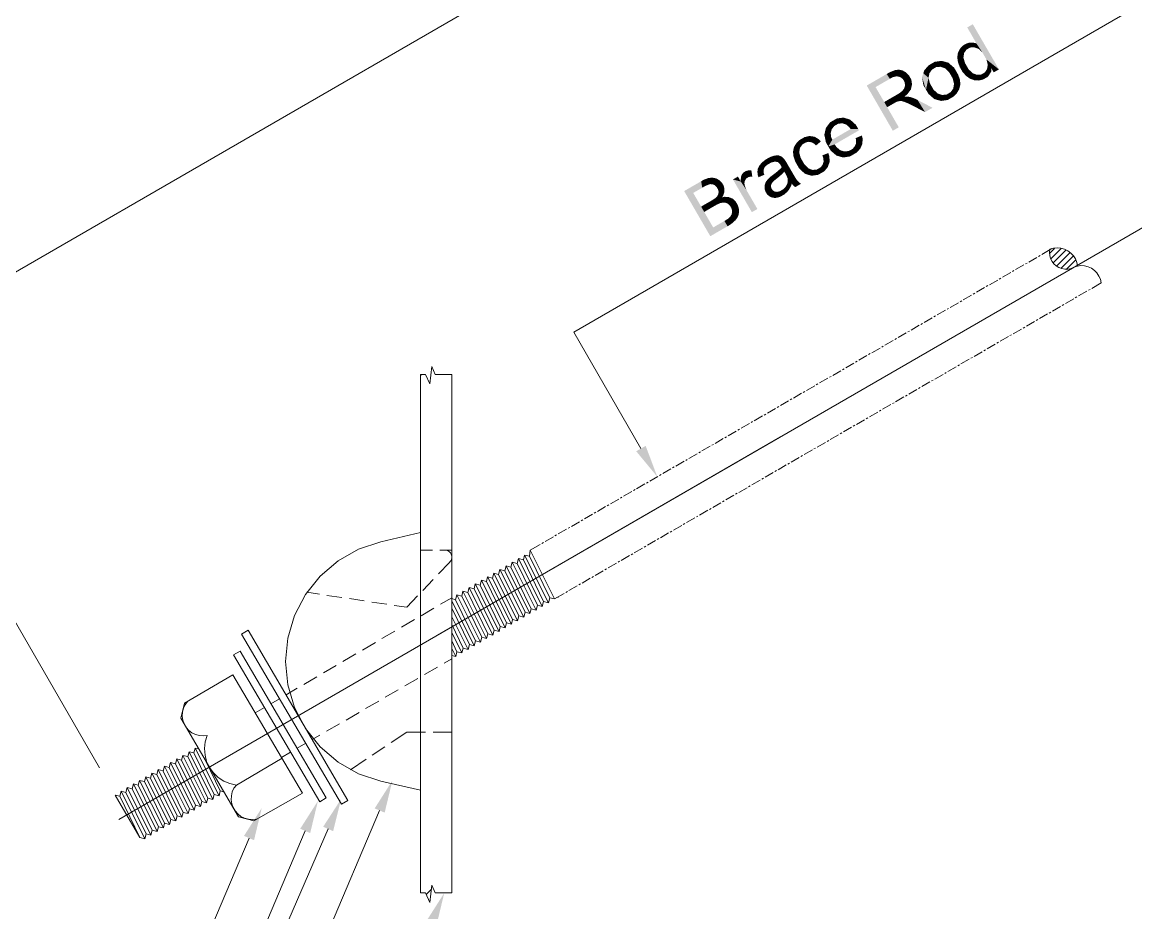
# Model space of a CAD drawing. Header units: millimetres. Extents: x 2 to 579, y 1 to 405.
# Drawn here: x 178.74 to 197.18, y 110.29 to 125.04 of the extents above; entities that cross this region are included whole.
import ezdxf

# ---------------------------------------------------------------- set-up
doc = ezdxf.new("R2010")
doc.units = ezdxf.units.MM
doc.linetypes.add('XKITLINE00', pattern=[0])
doc.layers.add('LinkedObject', color=7, linetype='Continuous', lineweight=0)

# ---------------------------------------------------------------- blocks, each defined once
blk = doc.blocks.new('*A4')
at = {"layer": 'LinkedObject'}
for color, points in [(7, [(194.484, 125.005), (194.547, 124.683), (194.392, 124.952)]), (7, [(194.484, 125.005), (194.649, 124.527), (194.547, 124.683)]), (7, [(194.649, 124.527), (194.484, 125.005), (194.917, 124.257)]), (7, [(194.38, 124.686), (194.44, 124.619), (194.355, 124.672)]), (7, [(194.429, 124.701), (194.44, 124.619), (194.38, 124.686)]), (7, [(194.454, 124.701), (194.44, 124.619), (194.429, 124.701)]), (7, [(194.454, 124.701), (194.507, 124.623), (194.44, 124.619)]), (7, [(194.479, 124.702), (194.507, 124.623), (194.454, 124.701)]), (7, [(194.526, 124.693), (194.507, 124.623), (194.479, 124.702)]), (7, [(194.547, 124.683), (194.507, 124.623), (194.526, 124.693)]), (7, [(194.507, 124.623), (194.547, 124.683), (194.544, 124.61)]), (7, [(194.544, 124.61), (194.547, 124.683), (194.58, 124.596)]), (7, [(194.547, 124.683), (194.649, 124.527), (194.58, 124.596)]), (7, [(194.238, 124.534), (194.335, 124.492), (194.227, 124.46)]), (7, [(194.341, 124.529), (194.238, 124.534), (194.255, 124.567)]), (7, [(194.335, 124.492), (194.238, 124.534), (194.341, 124.529)]), (7, [(194.272, 124.6), (194.378, 124.583), (194.255, 124.567)]), (7, [(194.255, 124.567), (194.378, 124.583), (194.341, 124.529)]), (7, [(194.322, 124.653), (194.378, 124.583), (194.272, 124.6)]), (7, [(194.355, 124.672), (194.378, 124.583), (194.322, 124.653)]), (7, [(194.355, 124.672), (194.44, 124.619), (194.408, 124.601)]), (7, [(194.378, 124.583), (194.355, 124.672), (194.408, 124.601)]), (7, [(194.649, 124.527), (194.917, 124.257), (194.681, 124.471)]), (7, [(193.799, 124.351), (193.664, 124.192), (193.749, 124.321)]), (7, [(193.809, 124.254), (193.664, 124.192), (193.799, 124.351)]), (7, [(193.749, 124.321), (193.664, 124.192), (193.681, 124.242)]), (7, [(193.967, 124.399), (193.799, 124.351), (193.855, 124.383)]), (7, [(194.024, 124.383), (193.799, 124.351), (193.967, 124.399)]), (7, [(193.949, 124.301), (193.799, 124.351), (194.024, 124.383)]), (7, [(193.799, 124.351), (193.877, 124.294), (193.843, 124.274)]), (7, [(193.877, 124.294), (193.799, 124.351), (193.949, 124.301)]), (7, [(193.809, 124.254), (193.799, 124.351), (193.843, 124.274)]), (7, [(193.949, 124.301), (194.024, 124.383), (193.987, 124.288)]), (7, [(194.024, 124.383), (194.024, 124.275), (193.987, 124.288)]), (7, [(194.174, 124.286), (194.024, 124.383), (194.08, 124.367)]), (7, [(194.212, 124.221), (194.024, 124.383), (194.174, 124.286)]), (7, [(194.091, 124.212), (194.024, 124.383), (194.212, 124.221)]), (7, [(194.024, 124.275), (194.024, 124.383), (194.091, 124.212)]), (7, [(194.227, 124.46), (194.335, 124.492), (194.232, 124.419)]), (7, [(194.232, 124.419), (194.335, 124.492), (194.329, 124.455)]), (7, [(194.329, 124.455), (194.29, 124.256), (194.232, 124.419)]), (7, [(194.232, 124.419), (194.29, 124.256), (194.238, 124.378)]), (7, [(194.238, 124.378), (194.29, 124.256), (194.267, 124.297)]), (7, [(194.354, 124.364), (194.29, 124.256), (194.329, 124.455)]), (7, [(194.29, 124.256), (194.354, 124.364), (194.385, 124.31)]), (7, [(194.681, 124.471), (194.917, 124.257), (194.71, 124.421)]), (7, [(194.71, 124.421), (194.917, 124.257), (194.732, 124.334)]), (7, [(194.732, 124.334), (194.792, 124.276), (194.726, 124.297)]), (7, [(194.732, 124.334), (194.917, 124.257), (194.792, 124.276)]), (7, [(193.11, 124.101), (192.727, 123.989), (193.058, 124.181)]), (7, [(193.222, 124.248), (193.058, 124.181), (193.19, 124.243)]), (7, [(193.222, 124.143), (193.058, 124.181), (193.222, 124.248)]), (7, [(193.19, 124.243), (193.058, 124.181), (193.108, 124.21)]), (7, [(193.058, 124.181), (193.151, 124.125), (193.11, 124.101)]), (7, [(193.151, 124.125), (193.058, 124.181), (193.222, 124.143)]), (7, [(193.253, 124.253), (193.251, 124.137), (193.222, 124.248)]), (7, [(193.222, 124.248), (193.251, 124.137), (193.222, 124.143)]), (7, [(193.251, 124.137), (193.253, 124.253), (193.28, 124.131)]), (7, [(193.346, 124.225), (193.253, 124.253), (193.315, 124.242)]), (7, [(193.28, 124.131), (193.253, 124.253), (193.346, 124.225)]), (7, [(193.346, 124.225), (193.325, 124.098), (193.28, 124.131)]), (7, [(193.376, 124.209), (193.325, 124.098), (193.346, 124.225)]), (7, [(193.424, 124.161), (193.325, 124.098), (193.376, 124.209)]), (7, [(193.442, 124.13), (193.325, 124.098), (193.424, 124.161)]), (7, [(193.325, 124.098), (193.442, 124.13), (193.34, 124.072)]), (7, [(193.442, 124.13), (193.351, 124.054), (193.34, 124.072)]), (7, [(193.351, 124.054), (193.442, 124.13), (193.36, 124.014)]), (7, [(193.36, 124.014), (193.442, 124.13), (193.468, 123.966)]), (7, [(193.478, 124.009), (193.442, 124.13), (193.465, 124.091)]), (7, [(193.468, 123.966), (193.442, 124.13), (193.478, 124.009)]), (7, [(193.664, 124.192), (193.709, 123.921), (193.643, 124.132)]), (7, [(193.643, 124.132), (193.709, 123.921), (193.665, 123.996)]), (7, [(193.767, 124.196), (193.664, 124.192), (193.809, 124.254)]), (7, [(193.664, 124.192), (193.767, 124.196), (193.759, 124.157)]), (7, [(193.751, 124.118), (193.709, 123.921), (193.664, 124.192)]), (7, [(193.751, 124.118), (193.664, 124.192), (193.759, 124.157)]), (7, [(194.091, 124.212), (194.212, 124.221), (194.12, 124.162)]), (7, [(194.212, 124.221), (194.151, 124.109), (194.12, 124.162)]), (7, [(194.151, 124.109), (194.212, 124.221), (194.174, 124.017)]), (7, [(194.174, 124.017), (194.212, 124.221), (194.275, 124.039)]), (7, [(194.274, 124.078), (194.212, 124.221), (194.242, 124.169)]), (7, [(194.275, 124.039), (194.212, 124.221), (194.274, 124.078)]), (7, [(194.415, 124.258), (194.29, 124.256), (194.385, 124.31)]), (7, [(194.29, 124.256), (194.415, 124.258), (194.314, 124.215)]), (7, [(194.314, 124.215), (194.415, 124.258), (194.372, 124.15)]), (7, [(194.372, 124.15), (194.415, 124.258), (194.405, 124.126)]), (7, [(194.405, 124.126), (194.415, 124.258), (194.482, 124.193)]), (7, [(194.482, 124.193), (194.51, 124.077), (194.405, 124.126)]), (7, [(194.518, 124.18), (194.51, 124.077), (194.482, 124.193)]), (7, [(194.51, 124.077), (194.518, 124.18), (194.547, 124.075)]), (7, [(194.547, 124.075), (194.518, 124.18), (194.555, 124.167)]), (7, [(194.555, 124.167), (194.687, 124.108), (194.547, 124.075)]), (7, [(194.622, 124.171), (194.687, 124.108), (194.555, 124.167)]), (7, [(194.687, 124.108), (194.622, 124.171), (194.652, 124.189)]), (7, [(194.682, 124.206), (194.687, 124.108), (194.652, 124.189)]), (7, [(194.682, 124.206), (194.792, 124.276), (194.687, 124.108)]), (7, [(194.719, 124.26), (194.792, 124.276), (194.682, 124.206)]), (7, [(194.687, 124.108), (194.792, 124.276), (194.737, 124.137)]), (7, [(194.792, 124.276), (194.719, 124.26), (194.726, 124.297)]), (7, [(194.737, 124.137), (194.792, 124.276), (194.789, 124.221)]), (7, [(194.792, 124.276), (194.917, 124.257), (194.831, 124.208)]), (7, [(192.873, 123.964), (192.727, 123.989), (193.11, 124.101)]), (7, [(193.017, 123.717), (193.159, 123.241), (192.727, 123.989)]), (7, [(192.727, 123.989), (192.873, 123.964), (193.017, 123.717)]), (7, [(193.327, 123.915), (193.468, 123.966), (193.312, 123.897)]), (7, [(193.458, 123.924), (193.312, 123.897), (193.468, 123.966)]), (7, [(193.342, 123.933), (193.468, 123.966), (193.327, 123.915)]), (7, [(193.468, 123.966), (193.342, 123.933), (193.358, 123.972)]), (7, [(193.359, 123.993), (193.468, 123.966), (193.358, 123.972)]), (7, [(193.36, 124.014), (193.468, 123.966), (193.359, 123.993)]), (7, [(193.773, 124.027), (193.709, 123.921), (193.751, 124.118)]), (7, [(193.709, 123.921), (193.773, 124.027), (193.803, 123.975)]), (7, [(193.833, 123.923), (193.709, 123.921), (193.803, 123.975)]), (7, [(194.166, 123.978), (194.258, 123.927), (194.159, 123.938)]), (7, [(194.275, 124.039), (194.166, 123.978), (194.174, 124.017)]), (7, [(194.277, 124), (194.166, 123.978), (194.275, 124.039)]), (7, [(194.258, 123.927), (194.166, 123.978), (194.277, 124)]), (7, [(194.405, 124.126), (194.51, 124.077), (194.439, 124.103)]), (7, [(194.547, 124.075), (194.687, 124.108), (194.585, 124.073)]), (7, [(194.585, 124.073), (194.687, 124.108), (194.654, 124.089)]), (7, [(193.181, 123.697), (193.017, 123.717), (193.229, 123.839)]), (7, [(193.181, 123.697), (193.229, 123.839), (193.2, 123.708)]), (7, [(193.2, 123.708), (193.229, 123.839), (193.228, 123.722)]), (7, [(193.228, 123.722), (193.229, 123.839), (193.238, 123.725)]), (7, [(193.279, 123.732), (193.229, 123.839), (193.263, 123.859)]), (7, [(193.238, 123.725), (193.229, 123.839), (193.251, 123.729)]), (7, [(193.251, 123.729), (193.229, 123.839), (193.279, 123.732)]), (7, [(193.312, 123.897), (193.349, 123.805), (193.263, 123.859)]), (7, [(193.279, 123.732), (193.263, 123.859), (193.294, 123.731)]), (7, [(193.263, 123.859), (193.349, 123.805), (193.294, 123.731)]), (7, [(193.294, 123.731), (193.349, 123.805), (193.31, 123.731)]), (7, [(193.349, 123.805), (193.349, 123.72), (193.31, 123.731)]), (7, [(193.399, 123.844), (193.312, 123.897), (193.458, 123.924)]), (7, [(193.349, 123.805), (193.312, 123.897), (193.399, 123.844)]), (7, [(193.374, 123.807), (193.349, 123.72), (193.349, 123.805)]), (7, [(193.349, 123.72), (193.374, 123.807), (193.374, 123.71)]), (7, [(193.43, 123.802), (193.374, 123.807), (193.415, 123.806)]), (7, [(193.398, 123.7), (193.374, 123.807), (193.43, 123.802)]), (7, [(193.374, 123.71), (193.374, 123.807), (193.398, 123.7)]), (7, [(193.43, 123.802), (193.463, 123.67), (193.398, 123.7)]), (7, [(193.464, 123.795), (193.463, 123.67), (193.43, 123.802)]), (7, [(193.533, 123.769), (193.463, 123.67), (193.464, 123.795)]), (7, [(193.463, 123.67), (193.533, 123.769), (193.504, 123.648)]), (7, [(193.504, 123.648), (193.533, 123.769), (193.57, 123.75)]), (7, [(193.833, 123.923), (193.9, 123.751), (193.709, 123.921)]), (7, [(193.709, 123.921), (193.9, 123.751), (193.749, 123.852)]), (7, [(193.749, 123.852), (193.9, 123.751), (193.844, 123.767)]), (7, [(193.901, 123.858), (193.9, 123.751), (193.833, 123.923)]), (7, [(193.9, 123.751), (193.901, 123.858), (193.939, 123.846)]), (7, [(193.976, 123.833), (193.9, 123.751), (193.939, 123.846)]), (7, [(193.976, 123.833), (194.126, 123.784), (193.9, 123.751)]), (7, [(193.9, 123.751), (194.126, 123.784), (193.957, 123.735)]), (7, [(193.957, 123.735), (194.126, 123.784), (194.07, 123.751)]), (7, [(194.048, 123.84), (194.126, 123.784), (193.976, 123.833)]), (7, [(194.126, 123.784), (194.048, 123.84), (194.083, 123.86)]), (7, [(194.117, 123.88), (194.126, 123.784), (194.083, 123.86)]), (7, [(194.238, 123.893), (194.117, 123.88), (194.159, 123.938)]), (7, [(194.218, 123.859), (194.117, 123.88), (194.238, 123.893)]), (7, [(194.162, 123.805), (194.117, 123.88), (194.218, 123.859)]), (7, [(194.126, 123.784), (194.117, 123.88), (194.162, 123.805)]), (7, [(194.159, 123.938), (194.258, 123.927), (194.238, 123.893)]), (7, [(193.017, 123.717), (193.066, 123.631), (193.159, 123.241)]), (7, [(193.066, 123.631), (193.017, 123.717), (193.181, 123.697)]), (7, [(193.159, 123.241), (193.066, 123.631), (193.258, 123.298)]), (7, [(193.504, 123.648), (193.57, 123.75), (193.693, 123.55)]), (7, [(193.693, 123.55), (193.57, 123.75), (193.817, 123.621)]), (7, [(192.177, 123.413), (192.038, 123.232), (192.121, 123.381)]), (7, [(192.19, 123.32), (192.038, 123.232), (192.177, 123.413)]), (7, [(192.341, 123.459), (192.177, 123.413), (192.231, 123.444)]), (7, [(192.397, 123.442), (192.177, 123.413), (192.341, 123.459)]), (7, [(192.328, 123.364), (192.177, 123.413), (192.397, 123.442)]), (7, [(192.177, 123.413), (192.256, 123.358), (192.221, 123.338)]), (7, [(192.256, 123.358), (192.177, 123.413), (192.328, 123.364)]), (7, [(192.19, 123.32), (192.177, 123.413), (192.221, 123.338)]), (7, [(192.328, 123.364), (192.397, 123.442), (192.366, 123.35)]), (7, [(192.397, 123.442), (192.39, 123.342), (192.366, 123.35)]), (7, [(192.39, 123.342), (192.397, 123.442), (192.437, 123.3)]), (7, [(192.547, 123.34), (192.397, 123.442), (192.453, 123.424)]), (7, [(192.437, 123.3), (192.397, 123.442), (192.547, 123.34)]), (7, [(192.038, 123.232), (192.051, 123.048), (192.025, 123.174)]), (7, [(192.121, 123.381), (192.038, 123.232), (192.052, 123.29)]), (7, [(192.149, 123.268), (192.038, 123.232), (192.19, 123.32)]), (7, [(192.139, 123.234), (192.038, 123.232), (192.149, 123.268)]), (7, [(192.038, 123.232), (192.139, 123.234), (192.13, 123.2)]), (7, [(192.13, 123.2), (192.051, 123.048), (192.038, 123.232)]), (7, [(192.589, 123.269), (192.091, 122.979), (192.586, 123.273)]), (7, [(192.157, 123.093), (192.586, 123.273), (192.091, 122.979)]), (7, [(192.595, 123.257), (192.091, 122.979), (192.589, 123.269)]), (7, [(192.6, 123.248), (192.091, 122.979), (192.595, 123.257)]), (7, [(192.196, 123.015), (192.091, 122.979), (192.6, 123.248)]), (7, [(192.46, 123.268), (192.586, 123.273), (192.157, 123.093)]), (7, [(192.437, 123.3), (192.547, 123.34), (192.46, 123.268)]), (7, [(192.586, 123.273), (192.46, 123.268), (192.547, 123.34)]), (7, [(191.562, 123.035), (191.664, 123.016), (191.541, 123.002)]), (7, [(191.617, 123.089), (191.664, 123.016), (191.562, 123.035)]), (7, [(191.652, 123.109), (191.664, 123.016), (191.617, 123.089)]), (7, [(191.781, 123.154), (191.652, 123.109), (191.696, 123.135)]), (7, [(191.821, 123.148), (191.652, 123.109), (191.781, 123.154)]), (7, [(191.769, 123.058), (191.652, 123.109), (191.821, 123.148)]), (7, [(191.652, 123.109), (191.722, 123.049), (191.699, 123.036)]), (7, [(191.722, 123.049), (191.652, 123.109), (191.769, 123.058)]), (7, [(191.664, 123.016), (191.652, 123.109), (191.699, 123.036)]), (7, [(191.769, 123.058), (191.821, 123.148), (191.793, 123.053)]), (7, [(191.821, 123.148), (191.817, 123.049), (191.793, 123.053)]), (7, [(191.817, 123.049), (191.821, 123.148), (191.863, 123.021)]), (7, [(191.935, 123.099), (191.821, 123.148), (191.862, 123.142)]), (7, [(191.967, 123.062), (191.821, 123.148), (191.935, 123.099)]), (7, [(191.863, 123.021), (191.821, 123.148), (191.967, 123.062)]), (7, [(191.863, 123.021), (191.967, 123.062), (191.886, 122.997)]), (7, [(192.139, 123.13), (192.051, 123.048), (192.13, 123.2)]), (7, [(192.051, 123.048), (192.139, 123.13), (192.157, 123.093)]), (7, [(192.157, 123.093), (192.091, 122.979), (192.051, 123.048)]), (7, [(192.537, 123.002), (192.655, 123.026), (192.526, 122.978)]), (7, [(192.638, 122.985), (192.526, 122.978), (192.655, 123.026)]), (7, [(192.547, 123.025), (192.655, 123.026), (192.537, 123.002)]), (7, [(192.646, 123.162), (192.55, 123.084), (192.544, 123.119)]), (7, [(192.547, 123.025), (192.646, 123.162), (192.655, 123.026)]), (7, [(192.55, 123.084), (192.646, 123.162), (192.547, 123.025)]), (7, [(192.655, 123.026), (192.646, 123.162), (192.659, 123.114)]), (7, [(191.521, 122.968), (191.615, 122.921), (191.506, 122.893)]), (7, [(191.506, 122.893), (191.615, 122.921), (191.51, 122.852)]), (7, [(191.51, 122.852), (191.615, 122.921), (191.608, 122.884)]), (7, [(191.608, 122.884), (191.57, 122.682), (191.51, 122.852)]), (7, [(191.51, 122.852), (191.57, 122.682), (191.515, 122.811)]), (7, [(191.622, 122.958), (191.521, 122.968), (191.541, 123.002)]), (7, [(191.615, 122.921), (191.521, 122.968), (191.622, 122.958)]), (7, [(191.541, 123.002), (191.664, 123.016), (191.622, 122.958)]), (7, [(191.632, 122.793), (191.57, 122.682), (191.608, 122.884)]), (7, [(192.089, 122.872), (192.006, 122.794), (191.991, 122.832)]), (7, [(192.006, 122.794), (192.089, 122.872), (192.013, 122.73)]), (7, [(192.013, 122.73), (192.089, 122.872), (192.097, 122.682)]), (7, [(192.113, 122.726), (192.089, 122.872), (192.108, 122.821)]), (7, [(192.097, 122.682), (192.089, 122.872), (192.113, 122.726)]), (7, [(192.224, 122.972), (192.091, 122.979), (192.196, 123.015)]), (7, [(192.091, 122.979), (192.279, 122.814), (192.129, 122.913)]), (7, [(192.224, 122.972), (192.279, 122.814), (192.091, 122.979)]), (7, [(192.129, 122.913), (192.279, 122.814), (192.223, 122.831)]), (7, [(192.289, 122.918), (192.279, 122.814), (192.224, 122.972)]), (7, [(192.279, 122.814), (192.289, 122.918), (192.335, 122.798)]), (7, [(192.325, 122.907), (192.335, 122.798), (192.289, 122.918)]), (7, [(192.362, 122.897), (192.335, 122.798), (192.325, 122.907)]), (7, [(192.362, 122.897), (192.509, 122.85), (192.335, 122.798)]), (7, [(192.335, 122.798), (192.509, 122.85), (192.45, 122.815)]), (7, [(192.432, 122.906), (192.509, 122.85), (192.362, 122.897)]), (7, [(192.466, 122.925), (192.509, 122.85), (192.432, 122.906)]), (7, [(192.491, 122.94), (192.509, 122.85), (192.466, 122.925)]), (7, [(192.491, 122.94), (192.638, 122.985), (192.509, 122.85)]), (7, [(192.526, 122.978), (192.638, 122.985), (192.491, 122.94)]), (7, [(192.509, 122.85), (192.638, 122.985), (192.557, 122.877)]), (7, [(192.557, 122.877), (192.638, 122.985), (192.621, 122.945)]), (7, [(190.948, 122.664), (191.038, 122.638), (190.923, 122.614)]), (7, [(190.969, 122.689), (191.038, 122.638), (190.948, 122.664)]), (7, [(191.046, 122.759), (190.969, 122.689), (190.99, 122.714)]), (7, [(191.079, 122.677), (190.969, 122.689), (191.046, 122.759)]), (7, [(191.038, 122.638), (190.969, 122.689), (191.079, 122.677)]), (7, [(191.081, 122.78), (191.146, 122.715), (191.046, 122.759)]), (7, [(191.079, 122.677), (191.046, 122.759), (191.112, 122.695)]), (7, [(191.112, 122.695), (191.046, 122.759), (191.146, 122.715)]), (7, [(191.203, 122.828), (191.081, 122.78), (191.177, 122.824)]), (7, [(191.207, 122.73), (191.081, 122.78), (191.203, 122.828)]), (7, [(191.177, 122.824), (191.081, 122.78), (191.116, 122.8)]), (7, [(191.146, 122.715), (191.081, 122.78), (191.207, 122.73)]), (7, [(191.273, 122.831), (191.203, 122.828), (191.23, 122.833)]), (7, [(191.291, 122.824), (191.203, 122.828), (191.273, 122.831)]), (7, [(191.207, 122.73), (191.203, 122.828), (191.234, 122.725)]), (7, [(191.234, 122.725), (191.203, 122.828), (191.254, 122.721)]), (7, [(191.203, 122.828), (191.289, 122.689), (191.254, 122.721)]), (7, [(191.291, 122.824), (191.289, 122.689), (191.203, 122.828)]), (7, [(191.308, 122.818), (191.289, 122.689), (191.291, 122.824)]), (7, [(191.34, 122.795), (191.289, 122.689), (191.308, 122.818)]), (7, [(191.355, 122.778), (191.289, 122.689), (191.34, 122.795)]), (7, [(191.289, 122.689), (191.355, 122.778), (191.364, 122.768)]), (7, [(191.289, 122.689), (191.364, 122.768), (191.306, 122.661)]), (7, [(191.306, 122.661), (191.364, 122.768), (191.307, 122.658)]), (7, [(191.307, 122.658), (191.364, 122.768), (191.314, 122.646)]), (7, [(191.314, 122.646), (191.364, 122.768), (191.319, 122.637)]), (7, [(191.319, 122.637), (191.364, 122.768), (191.361, 122.565)]), (7, [(191.391, 122.727), (191.361, 122.565), (191.364, 122.768)]), (7, [(191.409, 122.696), (191.361, 122.565), (191.391, 122.727)]), (7, [(191.409, 122.696), (191.38, 122.531), (191.361, 122.565)]), (7, [(191.48, 122.574), (191.38, 122.531), (191.409, 122.696)]), (7, [(191.515, 122.811), (191.57, 122.682), (191.545, 122.726)]), (7, [(191.57, 122.682), (191.632, 122.793), (191.663, 122.739)]), (7, [(191.694, 122.684), (191.57, 122.682), (191.663, 122.739)]), (7, [(191.694, 122.684), (191.758, 122.512), (191.57, 122.682)]), (7, [(191.57, 122.682), (191.758, 122.512), (191.609, 122.614)]), (7, [(191.761, 122.617), (191.758, 122.512), (191.694, 122.684)]), (7, [(191.961, 122.633), (192.097, 122.682), (191.978, 122.543)]), (7, [(191.996, 122.676), (192.097, 122.682), (191.961, 122.633)]), (7, [(191.978, 122.543), (192.097, 122.682), (192.023, 122.568)]), (7, [(192.097, 122.682), (191.996, 122.676), (192.004, 122.703)]), (7, [(192.013, 122.73), (192.097, 122.682), (192.004, 122.703)]), (7, [(192.023, 122.568), (192.097, 122.682), (192.082, 122.638)]), (7, [(190.641, 122.399), (190.511, 122.434), (190.594, 122.482)]), (7, [(190.648, 122.492), (190.641, 122.399), (190.64, 122.437)]), (7, [(190.656, 122.509), (190.641, 122.399), (190.648, 122.492)]), (7, [(190.739, 122.455), (190.641, 122.399), (190.656, 122.509)]), (7, [(190.664, 122.526), (190.754, 122.464), (190.656, 122.509)]), (7, [(190.656, 122.509), (190.754, 122.464), (190.739, 122.455)]), (7, [(190.688, 122.552), (190.754, 122.464), (190.664, 122.526)]), (7, [(190.704, 122.561), (190.754, 122.464), (190.688, 122.552)]), (7, [(190.782, 122.587), (190.704, 122.561), (190.727, 122.575)]), (7, [(190.815, 122.586), (190.704, 122.561), (190.782, 122.587)]), (7, [(190.81, 122.483), (190.704, 122.561), (190.815, 122.586)]), (7, [(190.704, 122.561), (190.77, 122.473), (190.754, 122.464)]), (7, [(190.77, 122.473), (190.704, 122.561), (190.81, 122.483)]), (7, [(190.81, 122.483), (190.815, 122.586), (190.832, 122.483)]), (7, [(190.919, 122.588), (190.933, 122.471), (190.916, 122.562)]), (7, [(190.916, 122.562), (190.933, 122.471), (190.922, 122.504)]), (7, [(191.029, 122.618), (190.919, 122.588), (191.038, 122.638)]), (7, [(190.923, 122.614), (191.038, 122.638), (190.919, 122.588)]), (7, [(191.02, 122.597), (190.919, 122.588), (191.029, 122.618)]), (7, [(191.02, 122.597), (190.933, 122.471), (190.919, 122.588)]), (7, [(191.02, 122.544), (190.933, 122.471), (191.02, 122.597)]), (7, [(190.933, 122.471), (191.02, 122.544), (191.03, 122.511)]), (7, [(191.148, 122.491), (191.205, 122.423), (191.111, 122.461)]), (7, [(191.174, 122.51), (191.231, 122.444), (191.148, 122.491)]), (7, [(191.148, 122.491), (191.231, 122.444), (191.205, 122.423)]), (7, [(191.225, 122.549), (191.277, 122.48), (191.174, 122.51)]), (7, [(191.174, 122.51), (191.277, 122.48), (191.231, 122.444)]), (7, [(191.298, 122.612), (191.361, 122.565), (191.225, 122.549)]), (7, [(191.225, 122.549), (191.361, 122.565), (191.277, 122.48)]), (7, [(191.277, 122.48), (191.361, 122.565), (191.342, 122.54)]), (7, [(191.319, 122.637), (191.361, 122.565), (191.298, 122.612)]), (7, [(191.48, 122.574), (191.397, 122.501), (191.38, 122.531)]), (7, [(191.397, 122.501), (191.48, 122.574), (191.417, 122.45)]), (7, [(191.408, 122.356), (191.517, 122.51), (191.566, 122.43)]), (7, [(191.42, 122.405), (191.517, 122.51), (191.408, 122.356)]), (7, [(191.417, 122.45), (191.48, 122.574), (191.517, 122.51)]), (7, [(191.517, 122.51), (191.418, 122.431), (191.417, 122.45)]), (7, [(191.418, 122.431), (191.517, 122.51), (191.42, 122.405)]), (7, [(191.609, 122.614), (191.758, 122.512), (191.703, 122.529)]), (7, [(191.758, 122.512), (191.761, 122.617), (191.796, 122.604)]), (7, [(191.831, 122.592), (191.758, 122.512), (191.796, 122.604)]), (7, [(191.831, 122.592), (191.978, 122.543), (191.758, 122.512)]), (7, [(191.758, 122.512), (191.978, 122.543), (191.813, 122.495)]), (7, [(191.813, 122.495), (191.978, 122.543), (191.923, 122.511)]), (7, [(191.9, 122.598), (191.978, 122.543), (191.831, 122.592)]), (7, [(191.978, 122.543), (191.9, 122.598), (191.934, 122.618)]), (7, [(191.961, 122.633), (191.978, 122.543), (191.934, 122.618)]), (7, [(190.003, 122.297), (189.703, 122.242), (189.984, 122.404)]), (7, [(189.853, 122.211), (189.703, 122.242), (190.003, 122.297)]), (7, [(190.027, 122.429), (190.104, 122.348), (189.984, 122.404)]), (7, [(189.984, 122.404), (190.104, 122.348), (190.043, 122.321)]), (7, [(190.003, 122.297), (189.984, 122.404), (190.043, 122.321)]), (7, [(190.103, 122.457), (190.104, 122.348), (190.027, 122.429)]), (7, [(190.143, 122.357), (190.103, 122.457), (190.135, 122.461)]), (7, [(190.104, 122.348), (190.103, 122.457), (190.123, 122.353)]), (7, [(190.123, 122.353), (190.103, 122.457), (190.143, 122.357)]), (7, [(190.167, 122.465), (190.18, 122.352), (190.135, 122.461)]), (7, [(190.135, 122.461), (190.18, 122.352), (190.143, 122.357)]), (7, [(190.228, 122.453), (190.18, 122.352), (190.167, 122.465)]), (7, [(190.257, 122.438), (190.18, 122.352), (190.228, 122.453)]), (7, [(190.18, 122.352), (190.257, 122.438), (190.197, 122.344)]), (7, [(190.257, 122.438), (190.214, 122.335), (190.197, 122.344)]), (7, [(190.214, 122.335), (190.257, 122.438), (190.242, 122.307)]), (7, [(190.242, 122.307), (190.257, 122.438), (190.343, 122.356)]), (7, [(190.343, 122.356), (190.252, 122.288), (190.242, 122.307)]), (7, [(190.252, 122.288), (190.343, 122.356), (190.264, 122.269)]), (7, [(190.328, 122.382), (190.257, 122.438), (190.285, 122.423)]), (7, [(190.343, 122.356), (190.257, 122.438), (190.328, 122.382)]), (7, [(190.264, 122.269), (190.343, 122.356), (190.273, 122.231)]), (7, [(190.273, 122.231), (190.343, 122.356), (190.369, 122.251)]), (7, [(190.37, 122.28), (190.343, 122.356), (190.357, 122.332)]), (7, [(190.369, 122.251), (190.343, 122.356), (190.37, 122.28)]), (7, [(190.511, 122.434), (190.641, 122.399), (190.824, 121.892)]), (7, [(190.717, 122.43), (190.641, 122.399), (190.739, 122.455)]), (7, [(190.71, 122.414), (190.641, 122.399), (190.717, 122.43)]), (7, [(190.704, 122.398), (190.641, 122.399), (190.71, 122.414)]), (7, [(190.735, 122.258), (190.916, 121.945), (190.641, 122.399)]), (7, [(190.735, 122.258), (190.641, 122.399), (190.712, 122.316)]), (7, [(190.712, 122.316), (190.641, 122.399), (190.705, 122.345)]), (7, [(190.705, 122.345), (190.641, 122.399), (190.701, 122.364)]), (7, [(190.701, 122.364), (190.641, 122.399), (190.704, 122.398)]), (7, [(190.824, 121.892), (190.641, 122.399), (190.916, 121.945)]), (7, [(191.043, 122.363), (191.143, 122.328), (191.034, 122.323)]), (7, [(191.034, 122.323), (191.143, 122.328), (191.035, 122.301)]), (7, [(191.035, 122.301), (191.143, 122.328), (191.142, 122.315)]), (7, [(191.142, 122.315), (191.059, 122.218), (191.035, 122.301)]), (7, [(191.035, 122.301), (191.059, 122.218), (191.035, 122.279)]), (7, [(191.143, 122.342), (191.043, 122.363), (191.051, 122.381)]), (7, [(191.143, 122.328), (191.043, 122.363), (191.143, 122.342)]), (7, [(191.06, 122.4), (191.153, 122.367), (191.051, 122.381)]), (7, [(191.051, 122.381), (191.153, 122.367), (191.143, 122.342)]), (7, [(191.148, 122.289), (191.059, 122.218), (191.142, 122.315)]), (7, [(191.059, 122.218), (191.148, 122.289), (191.155, 122.277)]), (7, [(191.085, 122.434), (191.153, 122.367), (191.06, 122.4)]), (7, [(191.1, 122.45), (191.153, 122.367), (191.085, 122.434)]), (7, [(191.111, 122.461), (191.17, 122.391), (191.1, 122.45)]), (7, [(191.153, 122.367), (191.1, 122.45), (191.162, 122.379)]), (7, [(191.162, 122.379), (191.1, 122.45), (191.17, 122.391)]), (7, [(191.111, 122.461), (191.205, 122.423), (191.17, 122.391)]), (7, [(191.424, 122.246), (191.34, 122.27), (191.38, 122.309)]), (7, [(191.487, 122.364), (191.38, 122.309), (191.394, 122.332)]), (7, [(191.474, 122.327), (191.38, 122.309), (191.487, 122.364)]), (7, [(191.442, 122.269), (191.38, 122.309), (191.474, 122.327)]), (7, [(191.424, 122.246), (191.38, 122.309), (191.442, 122.269)]), (7, [(191.566, 122.43), (191.487, 122.364), (191.394, 122.332)]), (7, [(191.408, 122.356), (191.566, 122.43), (191.394, 122.332)]), (7, [(191.487, 122.364), (191.566, 122.43), (191.5, 122.346)]), (7, [(191.5, 122.346), (191.566, 122.43), (191.579, 122.415)]), (7, [(191.579, 122.415), (191.529, 122.318), (191.5, 122.346)]), (7, [(191.592, 122.4), (191.529, 122.318), (191.579, 122.415)]), (7, [(191.592, 122.4), (191.544, 122.308), (191.529, 122.318)]), (7, [(191.622, 122.374), (191.544, 122.308), (191.592, 122.4)]), (7, [(191.544, 122.308), (191.622, 122.374), (191.64, 122.363)]), (7, [(189.703, 122.242), (190.035, 121.896), (190.136, 121.494)]), (7, [(189.984, 121.985), (190.035, 121.896), (189.703, 122.242)]), (7, [(189.703, 122.242), (189.853, 122.211), (189.984, 121.985)]), (7, [(190.179, 122.098), (190.33, 122.137), (190.244, 122.017)]), (7, [(190.224, 122.129), (190.33, 122.137), (190.179, 122.098)]), (7, [(190.236, 122.142), (190.349, 122.165), (190.224, 122.129)]), (7, [(190.33, 122.137), (190.224, 122.129), (190.349, 122.165)]), (7, [(190.251, 122.158), (190.349, 122.165), (190.236, 122.142)]), (7, [(190.244, 122.017), (190.33, 122.137), (190.302, 122.043)]), (7, [(190.269, 122.193), (190.349, 122.165), (190.251, 122.158)]), (7, [(190.369, 122.251), (190.269, 122.193), (190.273, 122.231)]), (7, [(190.368, 122.222), (190.269, 122.193), (190.369, 122.251)]), (7, [(190.349, 122.165), (190.269, 122.193), (190.368, 122.222)]), (7, [(190.33, 122.137), (190.348, 122.052), (190.302, 122.043)]), (7, [(190.441, 122.143), (190.33, 122.137), (190.37, 122.147)]), (7, [(190.39, 122.048), (190.33, 122.137), (190.441, 122.143)]), (7, [(190.348, 122.052), (190.33, 122.137), (190.39, 122.048)]), (7, [(190.39, 122.048), (190.441, 122.143), (190.41, 122.039)]), (7, [(190.41, 122.039), (190.441, 122.143), (190.43, 122.029)]), (7, [(190.43, 122.029), (190.441, 122.143), (190.473, 122.129)]), (7, [(190.473, 122.129), (190.461, 121.999), (190.43, 122.029)]), (7, [(190.506, 122.116), (190.461, 121.999), (190.473, 122.129)]), (7, [(190.556, 122.07), (190.461, 121.999), (190.506, 122.116)]), (7, [(191.035, 122.279), (191.059, 122.218), (191.047, 122.238)]), (7, [(191.166, 122.259), (191.059, 122.218), (191.155, 122.277)]), (7, [(191.059, 122.218), (191.166, 122.259), (191.078, 122.184)]), (7, [(191.078, 122.184), (191.166, 122.259), (191.134, 122.142)]), (7, [(191.134, 122.142), (191.166, 122.259), (191.171, 122.134)]), (7, [(191.171, 122.134), (191.166, 122.259), (191.197, 122.236)]), (7, [(191.197, 122.236), (191.207, 122.126), (191.171, 122.134)]), (7, [(191.218, 122.232), (191.207, 122.126), (191.197, 122.236)]), (7, [(191.239, 122.228), (191.207, 122.126), (191.218, 122.232)]), (7, [(191.207, 122.126), (191.239, 122.228), (191.289, 122.144)]), (7, [(191.333, 122.17), (191.239, 122.228), (191.287, 122.239)]), (7, [(191.289, 122.144), (191.239, 122.228), (191.333, 122.17)]), (7, [(191.314, 122.254), (191.36, 122.185), (191.287, 122.239)]), (7, [(191.287, 122.239), (191.36, 122.185), (191.333, 122.17)]), (7, [(191.34, 122.27), (191.36, 122.185), (191.314, 122.254)]), (7, [(191.406, 122.224), (191.34, 122.27), (191.424, 122.246)]), (7, [(191.36, 122.185), (191.34, 122.27), (191.406, 122.224)]), (7, [(190.208, 121.997), (189.984, 121.985), (190.146, 122.078)]), (7, [(190.035, 121.896), (189.984, 121.985), (190.208, 121.997)]), (7, [(190.244, 122.017), (190.146, 122.078), (190.179, 122.098)]), (7, [(190.208, 121.997), (190.146, 122.078), (190.244, 122.017)]), (7, [(190.575, 122.037), (190.461, 121.999), (190.556, 122.07)]), (7, [(190.461, 121.999), (190.575, 122.037), (190.474, 121.978)]), (7, [(190.575, 122.037), (190.484, 121.961), (190.474, 121.978)]), (7, [(190.484, 121.961), (190.575, 122.037), (190.495, 121.925)]), (7, [(190.495, 121.925), (190.575, 122.037), (190.61, 121.927)]), (7, [(190.61, 121.927), (190.496, 121.889), (190.495, 121.925)]), (7, [(190.612, 121.898), (190.496, 121.889), (190.61, 121.927)]), (7, [(190.608, 121.956), (190.575, 122.037), (190.59, 122.011)]), (7, [(190.61, 121.927), (190.575, 122.037), (190.608, 121.956)]), (7, [(190.136, 121.494), (190.035, 121.896), (190.184, 121.639)]), (7, [(190.37, 121.747), (190.421, 121.659), (190.184, 121.639)]), (7, [(190.394, 121.761), (190.457, 121.679), (190.37, 121.747)]), (7, [(190.37, 121.747), (190.457, 121.679), (190.421, 121.659)]), (7, [(190.427, 121.782), (190.513, 121.72), (190.394, 121.761)]), (7, [(190.394, 121.761), (190.513, 121.72), (190.457, 121.679)]), (7, [(190.436, 121.79), (190.513, 121.72), (190.427, 121.782)]), (7, [(190.534, 121.741), (190.436, 121.79), (190.451, 121.803)]), (7, [(190.513, 121.72), (190.436, 121.79), (190.534, 121.741)]), (7, [(190.474, 121.829), (190.586, 121.804), (190.451, 121.803)]), (7, [(190.451, 121.803), (190.586, 121.804), (190.534, 121.741)]), (7, [(190.595, 121.825), (190.474, 121.829), (190.489, 121.857)]), (7, [(190.586, 121.804), (190.474, 121.829), (190.595, 121.825)]), (7, [(190.496, 121.889), (190.604, 121.847), (190.489, 121.857)]), (7, [(190.489, 121.857), (190.604, 121.847), (190.595, 121.825)]), (7, [(190.604, 121.847), (190.496, 121.889), (190.612, 121.898)]), (7, [(190.534, 121.741), (190.586, 121.804), (190.555, 121.761)]), (7, [(190.184, 121.639), (190.421, 121.659), (190.136, 121.494)]), (6, [(188.909, 117.932), (189.065, 118.022), (189.258, 117.51)]), (6, [(184.742, 111.947), (184.576, 112.017), (184.87, 112.479)]), (6, [(183.508, 111.609), (183.343, 111.68), (183.637, 112.141)]), (6, [(183.888, 111.641), (183.723, 111.713), (184.021, 112.172)]), (6, [(182.578, 111.491), (182.412, 111.562), (182.706, 112.024)]), (6, [(185.601, 110.083), (185.435, 110.154), (185.729, 110.616)])]:
    blk.add_hatch(color=color, dxfattribs=at).paths.add_polyline_path(points, flags=17)
at = {"layer": 'LinkedObject', "color": 6, "linetype": 'XKITLINE00', "lineweight": 0}
for p, q in [((176.112, 119.448), (217.506, 143.371)), ((187.874, 119.904), (197.033, 125.198)), ((185.615, 114.885), (200.436, 123.451)), ((180.018, 112.69), (175.662, 120.227)), ((188.987, 117.977), (187.874, 119.904)), ((184.659, 111.982), (180.503, 102.192)), ((183.805, 111.677), (180.891, 104.981)), ((183.426, 111.644), (181.847, 107.926)), ((182.495, 111.526), (181.592, 109.399))]:
    blk.add_line(p, q, dxfattribs=at)
at = {"layer": 'LinkedObject', "color": 9, "linetype": 'XKITLINE00', "lineweight": 0}
for p, q in [((195.626, 121.191), (195.795, 121.288)), ((195.193, 120.94), (195.328, 121.019)), ((195.356, 121.034), (195.383, 121.05)), ((195.41, 121.065), (195.545, 121.144)), ((195.572, 121.159), (195.599, 121.175)), ((194.977, 120.815), (195.112, 120.893)), ((195.139, 120.909), (195.166, 120.925)), ((194.544, 120.565), (194.679, 120.643)), ((194.706, 120.659), (194.733, 120.675)), ((194.76, 120.69), (194.896, 120.768)), ((194.923, 120.784), (194.95, 120.8)), ((196.453, 120.629), (196.612, 120.721)), ((194.327, 120.44), (194.463, 120.518)), ((194.49, 120.534), (194.517, 120.549)), ((196.02, 120.379), (196.155, 120.457)), ((196.182, 120.473), (196.209, 120.488)), ((196.236, 120.504), (196.372, 120.582)), ((196.399, 120.598), (196.426, 120.613)), ((193.894, 120.19), (194.03, 120.268)), ((194.057, 120.284), (194.084, 120.299)), ((194.111, 120.315), (194.246, 120.393)), ((194.273, 120.409), (194.3, 120.424)), ((195.804, 120.254), (195.939, 120.332)), ((195.966, 120.347), (195.993, 120.363)), ((193.678, 120.065), (193.813, 120.143)), ((193.84, 120.158), (193.867, 120.174)), ((195.371, 120.003), (195.506, 120.082)), ((195.533, 120.097), (195.56, 120.113)), ((195.587, 120.129), (195.722, 120.207)), ((195.749, 120.222), (195.777, 120.238)), ((193.245, 119.814), (193.38, 119.893)), ((193.407, 119.908), (193.435, 119.924)), ((193.462, 119.94), (193.597, 120.018)), ((193.624, 120.033), (193.651, 120.049)), ((195.154, 119.878), (195.29, 119.957)), ((195.317, 119.972), (195.344, 119.988)), ((193.029, 119.689), (193.164, 119.768)), ((193.191, 119.783), (193.218, 119.799)), ((194.721, 119.628), (194.857, 119.706)), ((194.884, 119.722), (194.911, 119.738)), ((194.938, 119.753), (195.073, 119.831)), ((195.1, 119.847), (195.127, 119.863)), ((192.596, 119.439), (192.731, 119.517)), ((192.758, 119.533), (192.785, 119.549)), ((192.812, 119.564), (192.948, 119.642)), ((192.975, 119.658), (193.002, 119.674)), ((194.505, 119.503), (194.64, 119.581)), ((194.667, 119.597), (194.694, 119.613)), ((185.489, 119.048), (185.523, 119.335)), ((185.523, 119.335), (185.58, 119.204)), ((192.379, 119.314), (192.515, 119.392)), ((192.542, 119.408), (192.569, 119.424)), ((194.234, 119.347), (194.261, 119.362)), ((194.288, 119.378), (194.424, 119.456)), ((194.451, 119.472), (194.478, 119.487)), ((185.336, 119.205), (185.419, 119.205)), ((185.336, 119.187), (185.353, 119.205)), ((185.419, 119.205), (185.489, 119.048)), ((185.58, 119.205), (185.854, 119.205)), ((192.109, 119.158), (192.136, 119.173)), ((192.163, 119.189), (192.298, 119.267)), ((192.325, 119.283), (192.352, 119.298)), ((193.856, 119.128), (193.991, 119.206)), ((194.018, 119.222), (194.045, 119.237)), ((194.072, 119.253), (194.207, 119.331)), ((191.73, 118.939), (191.865, 119.017)), ((191.892, 119.033), (191.919, 119.048)), ((191.946, 119.064), (192.082, 119.142)), ((193.585, 118.971), (193.612, 118.987)), ((193.639, 119.003), (193.774, 119.081)), ((193.801, 119.096), (193.828, 119.112)), ((191.459, 118.782), (191.486, 118.798)), ((191.514, 118.814), (191.649, 118.892)), ((191.676, 118.907), (191.703, 118.923)), ((193.206, 118.752), (193.341, 118.831)), ((193.369, 118.846), (193.396, 118.862)), ((193.423, 118.878), (193.558, 118.956)), ((191.081, 118.563), (191.216, 118.642)), ((191.243, 118.657), (191.27, 118.673)), ((191.297, 118.689), (191.432, 118.767)), ((192.936, 118.596), (192.963, 118.612)), ((192.99, 118.627), (193.125, 118.706)), ((193.152, 118.721), (193.179, 118.737)), ((190.81, 118.407), (190.837, 118.423)), ((190.864, 118.438), (190.999, 118.517)), ((191.027, 118.532), (191.054, 118.548)), ((192.557, 118.377), (192.692, 118.455)), ((192.719, 118.471), (192.746, 118.487)), ((192.773, 118.502), (192.909, 118.58)), ((190.431, 118.188), (190.567, 118.266)), ((190.594, 118.282), (190.621, 118.298)), ((190.648, 118.313), (190.783, 118.391)), ((192.286, 118.221), (192.313, 118.236)), ((192.34, 118.252), (192.476, 118.33)), ((192.503, 118.346), (192.53, 118.362)), ((191.301, 118.171), (180.341, 111.836)), ((190.161, 118.032), (190.188, 118.047)), ((190.215, 118.063), (190.35, 118.141)), ((190.377, 118.157), (190.404, 118.173)), ((191.907, 118.002), (192.043, 118.08)), ((192.07, 118.096), (192.097, 118.111)), ((192.124, 118.127), (192.259, 118.205)), ((189.782, 117.813), (189.917, 117.891)), ((189.944, 117.907), (189.971, 117.922)), ((189.998, 117.938), (190.134, 118.016)), ((191.637, 117.845), (191.664, 117.861)), ((191.691, 117.877), (191.826, 117.955)), ((191.853, 117.971), (191.88, 117.986)), ((189.511, 117.657), (189.538, 117.672)), ((189.565, 117.688), (189.701, 117.766)), ((189.728, 117.782), (189.755, 117.797)), ((191.258, 117.627), (191.393, 117.705)), ((191.42, 117.72), (191.448, 117.736)), ((191.475, 117.752), (191.61, 117.83)), ((189.133, 117.438), (189.268, 117.516)), ((189.295, 117.531), (189.322, 117.547)), ((189.349, 117.563), (189.484, 117.641)), ((191.042, 117.501), (191.177, 117.58)), ((191.204, 117.595), (191.231, 117.611)), ((188.916, 117.312), (189.051, 117.391)), ((189.078, 117.406), (189.106, 117.422)), ((190.609, 117.251), (190.744, 117.329)), ((190.771, 117.345), (190.798, 117.361)), ((190.825, 117.376), (190.961, 117.455)), ((190.988, 117.47), (191.015, 117.486)), ((188.483, 117.062), (188.619, 117.14)), ((188.646, 117.156), (188.673, 117.172)), ((188.7, 117.187), (188.835, 117.266)), ((188.862, 117.281), (188.889, 117.297)), ((190.392, 117.126), (190.528, 117.204)), ((190.555, 117.22), (190.582, 117.236)), ((188.267, 116.937), (188.402, 117.015)), ((188.429, 117.031), (188.456, 117.047)), ((189.959, 116.876), (190.095, 116.954)), ((190.122, 116.97), (190.149, 116.985)), ((190.176, 117.001), (190.311, 117.079)), ((190.338, 117.095), (190.365, 117.111)), ((187.834, 116.687), (187.969, 116.765)), ((187.996, 116.781), (188.023, 116.796)), ((188.05, 116.812), (188.186, 116.89)), ((188.213, 116.906), (188.24, 116.922)), ((189.743, 116.751), (189.878, 116.829)), ((189.905, 116.845), (189.932, 116.86)), ((187.617, 116.562), (187.753, 116.64)), ((187.78, 116.656), (187.807, 116.671)), ((189.31, 116.501), (189.445, 116.579)), ((189.472, 116.594), (189.5, 116.61)), ((189.527, 116.626), (189.662, 116.704)), ((189.689, 116.72), (189.716, 116.735)), ((187.151, 116.292), (187.32, 116.39)), ((187.347, 116.406), (187.374, 116.421)), ((187.401, 116.437), (187.536, 116.515)), ((187.563, 116.531), (187.59, 116.546)), ((189.094, 116.376), (189.229, 116.454)), ((189.256, 116.469), (189.283, 116.485)), ((188.661, 116.125), (188.796, 116.204)), ((188.823, 116.219), (188.85, 116.235)), ((188.877, 116.25), (189.012, 116.329)), ((189.04, 116.344), (189.067, 116.36)), ((188.444, 116), (188.58, 116.078)), ((188.607, 116.094), (188.634, 116.11)), ((188.011, 115.75), (188.147, 115.828)), ((188.174, 115.844), (188.201, 115.86)), ((188.228, 115.875), (188.363, 115.953)), ((188.39, 115.969), (188.417, 115.985)), ((187.795, 115.625), (187.93, 115.703)), ((187.957, 115.719), (187.984, 115.734)), ((187.555, 115.486), (187.714, 115.578)), ((187.741, 115.594), (187.768, 115.609))]:
    blk.add_line(p, q, dxfattribs=at)
at = {"layer": 'LinkedObject', "color": 3, "linetype": 'XKITLINE00', "lineweight": 0}
for p, q in [((195.762, 121.277), (195.756, 121.225)), ((195.756, 121.225), (195.76, 121.174)), ((195.821, 121.295), (195.762, 121.277)), ((195.882, 121.301), (195.821, 121.295)), ((195.944, 121.296), (195.882, 121.301)), ((196.004, 121.28), (195.944, 121.296)), ((196.059, 121.253), (196.004, 121.28)), ((196.109, 121.216), (196.059, 121.253)), ((196.151, 121.171), (196.109, 121.216)), ((195.76, 121.174), (195.773, 121.124)), ((195.773, 121.124), (195.796, 121.077)), ((195.796, 121.077), (195.827, 121.036)), ((195.827, 121.036), (195.865, 121.002)), ((195.865, 121.002), (195.91, 120.975)), ((196.183, 121.118), (196.151, 121.171)), ((196.216, 121), (196.159, 120.982)), ((196.206, 121.061), (196.183, 121.118)), ((196.217, 121), (196.206, 121.061)), ((196.276, 121.007), (196.216, 121)), ((196.336, 121.003), (196.276, 121.007)), ((196.395, 120.988), (196.336, 121.003)), ((195.91, 120.975), (195.958, 120.957)), ((195.958, 120.957), (196.009, 120.949)), ((196.009, 120.949), (196.061, 120.95)), ((196.061, 120.95), (196.111, 120.962)), ((196.111, 120.962), (196.159, 120.982)), ((196.449, 120.963), (196.395, 120.988)), ((196.499, 120.928), (196.449, 120.963)), ((196.541, 120.885), (196.499, 120.928)), ((196.574, 120.835), (196.541, 120.885)), ((196.598, 120.78), (196.574, 120.835)), ((196.612, 120.721), (196.598, 120.78)), ((181.428, 113.761), (182.228, 114.229)), ((183.382, 112.269), (182.228, 114.229)), ((181.363, 113.51), (181.428, 113.761)), ((181.407, 113.675), (181.392, 113.61)), ((181.435, 113.735), (181.407, 113.675)), ((181.474, 113.788), (181.435, 113.735)), ((181.363, 113.51), (182.319, 111.879)), ((181.392, 113.61), (181.388, 113.544)), ((181.388, 113.544), (181.398, 113.479)), ((181.398, 113.479), (181.42, 113.416)), ((181.42, 113.416), (181.453, 113.359)), ((181.453, 113.359), (181.497, 113.309)), ((181.497, 113.309), (181.55, 113.269)), ((181.55, 113.269), (181.609, 113.239)), ((181.609, 113.239), (181.673, 113.222)), ((181.673, 113.222), (181.739, 113.217)), ((181.739, 113.217), (181.804, 113.224)), ((181.771, 113.119), (181.758, 113.01)), ((181.804, 113.224), (181.771, 113.119)), ((181.758, 113.01), (181.766, 112.9)), ((181.766, 112.9), (181.793, 112.794)), ((181.793, 112.794), (181.84, 112.694)), ((181.84, 112.694), (181.904, 112.605)), ((182.285, 112.404), (183.042, 112.847)), ((181.904, 112.605), (181.983, 112.529)), ((181.983, 112.529), (182.076, 112.469)), ((182.076, 112.469), (182.177, 112.427)), ((182.177, 112.427), (182.285, 112.404)), ((182.246, 112.351), (182.218, 112.291)), ((182.285, 112.404), (182.246, 112.351)), ((182.203, 112.226), (182.199, 112.16)), ((182.199, 112.16), (182.209, 112.095)), ((182.218, 112.291), (182.203, 112.226)), ((182.574, 111.813), (183.382, 112.269)), ((182.209, 112.095), (182.231, 112.032)), ((182.231, 112.032), (182.264, 111.975)), ((182.264, 111.975), (182.308, 111.925)), ((182.308, 111.925), (182.361, 111.885)), ((182.319, 111.879), (182.574, 111.813)), ((182.361, 111.885), (182.42, 111.855)), ((182.42, 111.855), (182.484, 111.838)), ((182.484, 111.838), (182.55, 111.833)), ((182.55, 111.833), (182.615, 111.84))]:
    blk.add_line(p, q, dxfattribs=at)
at = {"layer": 'LinkedObject', "color": 1, "linetype": 'XKITLINE00', "lineweight": 0}
for p, q in [((195.76, 121.213), (195.84, 121.293)), ((195.776, 121.121), (195.947, 121.292)), ((195.815, 121.051), (196.03, 121.267)), ((195.869, 120.997), (196.097, 121.225)), ((195.94, 120.96), (196.151, 121.171)), ((196.033, 120.944), (196.192, 121.104)), ((185.336, 116.296), (185.532, 116.296)), ((185.657, 116.296), (185.854, 116.296)), ((185.757, 116.294), (185.735, 116.296)), ((185.778, 116.287), (185.757, 116.294)), ((185.798, 116.278), (185.778, 116.287)), ((185.815, 116.264), (185.798, 116.278)), ((185.83, 116.248), (185.815, 116.264)), ((185.842, 116.229), (185.83, 116.248)), ((185.849, 116.209), (185.842, 116.229)), ((185.853, 116.187), (185.849, 116.209)), ((187.06, 116.213), (187.039, 116.132)), ((187.141, 116.192), (187.06, 116.213)), ((187.06, 116.213), (187.455, 115.422)), ((187.151, 116.292), (187.141, 116.192)), ((187.151, 116.292), (187.555, 115.486)), ((185.814, 116.089), (185.633, 115.9)), ((185.814, 116.089), (185.829, 116.105)), ((185.829, 116.105), (185.841, 116.123)), ((185.841, 116.123), (185.849, 116.144)), ((185.849, 116.144), (185.853, 116.165)), ((185.853, 116.165), (185.853, 116.187)), ((186.753, 116.034), (186.732, 115.953)), ((186.834, 116.013), (186.753, 116.034)), ((186.753, 116.034), (187.148, 115.244)), ((186.856, 116.094), (186.834, 116.013)), ((187.169, 115.325), (186.834, 116.013)), ((186.936, 116.073), (186.856, 116.094)), ((186.856, 116.094), (187.25, 115.303)), ((186.958, 116.154), (186.936, 116.073)), ((187.271, 115.384), (186.936, 116.073)), ((187.039, 116.132), (186.958, 116.154)), ((186.958, 116.154), (187.353, 115.363)), ((187.374, 115.443), (187.039, 116.132)), ((187.476, 115.503), (187.141, 116.192)), ((186.447, 115.854), (186.426, 115.774)), ((186.528, 115.833), (186.447, 115.854)), ((186.447, 115.854), (186.841, 115.066)), ((186.549, 115.914), (186.528, 115.833)), ((186.862, 115.147), (186.528, 115.833)), ((186.63, 115.893), (186.549, 115.914)), ((186.549, 115.914), (186.943, 115.125)), ((186.651, 115.974), (186.63, 115.893)), ((186.964, 115.206), (186.63, 115.893)), ((186.732, 115.953), (186.651, 115.974)), ((186.651, 115.974), (187.045, 115.185)), ((187.067, 115.265), (186.732, 115.953)), ((185.547, 115.809), (185.375, 115.628)), ((186.141, 115.675), (186.12, 115.594)), ((186.222, 115.654), (186.141, 115.675)), ((186.141, 115.675), (186.533, 114.888)), ((186.243, 115.735), (186.222, 115.654)), ((186.555, 114.969), (186.222, 115.654)), ((186.324, 115.714), (186.243, 115.735)), ((186.243, 115.735), (186.636, 114.948)), ((186.345, 115.795), (186.324, 115.714)), ((186.657, 115.028), (186.324, 115.714)), ((186.426, 115.774), (186.345, 115.795)), ((186.345, 115.795), (186.738, 115.007)), ((186.759, 115.088), (186.426, 115.774)), ((183.454, 115.596), (183.663, 115.565)), ((183.786, 115.546), (184.034, 115.509)), ((184.157, 115.491), (184.405, 115.454)), ((185.288, 115.538), (185.108, 115.349)), ((185.849, 115.488), (185.854, 115.493)), ((185.916, 115.474), (185.854, 115.491)), ((185.937, 115.555), (185.916, 115.474)), ((186.247, 114.791), (185.916, 115.474)), ((186.018, 115.534), (185.937, 115.555)), ((185.937, 115.555), (186.329, 114.77)), ((186.039, 115.615), (186.018, 115.534)), ((186.35, 114.851), (186.018, 115.534)), ((186.12, 115.594), (186.039, 115.615)), ((186.039, 115.615), (186.431, 114.829)), ((186.452, 114.91), (186.12, 115.594)), ((187.476, 115.503), (187.455, 115.422)), ((187.555, 115.486), (187.476, 115.503)), ((187.616, 115.512), (187.616, 115.513)), ((184.528, 115.435), (184.775, 115.398)), ((184.899, 115.38), (185.108, 115.349)), ((185.854, 115.457), (186.226, 114.711)), ((186.145, 114.732), (185.854, 115.331)), ((187.169, 115.325), (187.148, 115.244)), ((187.25, 115.303), (187.169, 115.325)), ((187.271, 115.384), (187.25, 115.303)), ((187.353, 115.363), (187.271, 115.384)), ((187.374, 115.443), (187.353, 115.363)), ((187.455, 115.422), (187.374, 115.443)), ((185.854, 115.192), (186.124, 114.651)), ((186.862, 115.147), (186.841, 115.066)), ((186.943, 115.125), (186.862, 115.147)), ((186.964, 115.206), (186.943, 115.125)), ((187.045, 115.185), (186.964, 115.206)), ((187.067, 115.265), (187.045, 115.185)), ((187.148, 115.244), (187.067, 115.265)), ((182.48, 114.969), (182.37, 114.903)), ((182.48, 114.969), (184.133, 112.148)), ((186.043, 114.673), (185.854, 115.061)), ((185.854, 114.928), (186.021, 114.592)), ((186.452, 114.91), (186.431, 114.829)), ((186.533, 114.888), (186.452, 114.91)), ((186.555, 114.969), (186.533, 114.888)), ((186.636, 114.948), (186.555, 114.969)), ((186.657, 115.028), (186.636, 114.948)), ((186.738, 115.007), (186.657, 115.028)), ((186.759, 115.088), (186.738, 115.007)), ((186.841, 115.066), (186.759, 115.088)), ((184.028, 112.087), (182.37, 114.903)), ((185.94, 114.613), (185.854, 114.791)), ((186.145, 114.732), (186.124, 114.651)), ((186.226, 114.711), (186.145, 114.732)), ((186.247, 114.791), (186.226, 114.711)), ((186.329, 114.77), (186.247, 114.791)), ((186.35, 114.851), (186.329, 114.77)), ((186.431, 114.829), (186.35, 114.851)), ((185.854, 114.664), (185.919, 114.533)), ((185.919, 114.533), (185.854, 114.55)), ((185.94, 114.613), (185.919, 114.533)), ((186.021, 114.592), (185.94, 114.613)), ((186.043, 114.673), (186.021, 114.592)), ((186.124, 114.651), (186.043, 114.673)), ((184.849, 113.107), (185.108, 113.28)), ((185.108, 113.28), (185.418, 113.28)), ((185.543, 113.28), (185.854, 113.28)), ((181.399, 112.896), (181.378, 112.815)), ((181.399, 112.896), (181.793, 112.107)), ((181.48, 112.875), (181.399, 112.896)), ((181.501, 112.956), (181.48, 112.875)), ((181.501, 112.956), (181.895, 112.167)), ((181.582, 112.935), (181.501, 112.956)), ((181.603, 113.016), (181.582, 112.935)), ((181.916, 112.247), (181.582, 112.935)), ((181.603, 113.016), (181.998, 112.226)), ((181.661, 113.001), (181.603, 113.016)), ((184.537, 112.9), (184.745, 113.038)), ((181.093, 112.717), (181.072, 112.636)), ((181.093, 112.717), (181.486, 111.93)), ((181.174, 112.696), (181.093, 112.717)), ((181.195, 112.777), (181.174, 112.696)), ((181.507, 112.01), (181.174, 112.696)), ((181.195, 112.777), (181.588, 111.989)), ((181.276, 112.756), (181.195, 112.777)), ((181.297, 112.836), (181.276, 112.756)), ((181.609, 112.07), (181.276, 112.756)), ((181.297, 112.836), (181.69, 112.048)), ((181.378, 112.815), (181.297, 112.836)), ((181.712, 112.129), (181.378, 112.815)), ((181.814, 112.188), (181.48, 112.875)), ((182.019, 112.307), (181.779, 112.8)), ((184.174, 112.658), (184.433, 112.83)), ((180.784, 112.541), (180.763, 112.46)), ((180.784, 112.541), (181.178, 111.752)), ((180.865, 112.52), (180.784, 112.541)), ((180.886, 112.601), (180.865, 112.52)), ((181.2, 111.833), (180.865, 112.52)), ((180.886, 112.601), (181.281, 111.811)), ((180.967, 112.58), (180.886, 112.601)), ((180.989, 112.661), (180.967, 112.58)), ((181.302, 111.892), (180.967, 112.58)), ((181.069, 112.64), (180.989, 112.661)), ((180.989, 112.661), (181.383, 111.87)), ((181.404, 111.951), (181.072, 112.636)), ((180.478, 112.362), (180.457, 112.281)), ((180.559, 112.341), (180.478, 112.362)), ((180.478, 112.362), (180.871, 111.574)), ((180.58, 112.422), (180.559, 112.341)), ((180.892, 111.655), (180.559, 112.341)), ((180.58, 112.422), (180.974, 111.633)), ((180.661, 112.4), (180.58, 112.422)), ((180.682, 112.481), (180.661, 112.4)), ((180.995, 111.714), (180.661, 112.4)), ((180.682, 112.481), (181.076, 111.693)), ((180.763, 112.46), (180.682, 112.481)), ((181.097, 111.773), (180.763, 112.46)), ((180.688, 111.536), (180.276, 112.238)), ((180.276, 112.238), (180.355, 112.221)), ((180.376, 112.302), (180.355, 112.221)), ((180.688, 111.536), (180.355, 112.221)), ((180.457, 112.281), (180.376, 112.302)), ((180.376, 112.302), (180.769, 111.515)), ((180.79, 111.595), (180.457, 112.281)), ((181.814, 112.188), (181.793, 112.107)), ((181.895, 112.167), (181.814, 112.188)), ((181.916, 112.247), (181.895, 112.167)), ((181.998, 112.226), (181.916, 112.247)), ((182.019, 112.307), (181.998, 112.226)), ((182.077, 112.291), (182.019, 112.307)), ((184.133, 112.148), (184.028, 112.087)), ((181.507, 112.01), (181.486, 111.93)), ((181.588, 111.989), (181.507, 112.01)), ((181.609, 112.07), (181.588, 111.989)), ((181.69, 112.048), (181.609, 112.07)), ((181.712, 112.129), (181.69, 112.048)), ((181.793, 112.107), (181.712, 112.129)), ((181.097, 111.773), (181.076, 111.693)), ((181.178, 111.752), (181.097, 111.773)), ((181.2, 111.833), (181.178, 111.752)), ((181.281, 111.811), (181.2, 111.833)), ((181.302, 111.892), (181.281, 111.811)), ((181.383, 111.87), (181.302, 111.892)), ((181.404, 111.951), (181.383, 111.87)), ((181.486, 111.93), (181.404, 111.951)), ((180.79, 111.595), (180.769, 111.515)), ((180.871, 111.574), (180.79, 111.595)), ((180.892, 111.655), (180.871, 111.574)), ((180.974, 111.633), (180.892, 111.655)), ((180.995, 111.714), (180.974, 111.633)), ((181.076, 111.693), (180.995, 111.714)), ((180.769, 111.515), (180.688, 111.536))]:
    blk.add_line(p, q, dxfattribs=at)
at = {"layer": 'LinkedObject', "color": 7, "linetype": 'XKITLINE00', "lineweight": 0}
for p, q in [((185.336, 110.616), (185.336, 119.205)), ((185.854, 119.205), (185.854, 110.616)), ((185.336, 116.585), (184.678, 116.433)), ((184.678, 116.433), (184.308, 116.309)), ((184.308, 116.309), (183.969, 116.117)), ((183.969, 116.117), (183.672, 115.864)), ((183.672, 115.864), (183.429, 115.559)), ((183.429, 115.559), (183.249, 115.213)), ((183.249, 115.213), (183.138, 114.839)), ((183.138, 114.839), (183.101, 114.451)), ((183.101, 114.451), (183.138, 114.062)), ((183.138, 114.062), (183.249, 113.688)), ((183.249, 113.688), (183.429, 113.343)), ((183.429, 113.343), (183.672, 113.037)), ((183.672, 113.037), (183.969, 112.784)), ((183.969, 112.784), (184.308, 112.592)), ((184.308, 112.592), (184.678, 112.468)), ((185.336, 112.317), (184.678, 112.468)), ((180.468, 111.91), (180.468, 111.91)), ((185.43, 110.593), (185.515, 110.678)), ((185.489, 110.46), (185.523, 110.747)), ((185.523, 110.747), (185.58, 110.616)), ((185.419, 110.616), (185.336, 110.616)), ((185.419, 110.616), (185.489, 110.46)), ((185.854, 110.616), (185.58, 110.616))]:
    blk.add_line(p, q, dxfattribs=at)
at = {"layer": 'LinkedObject', "color": 4, "linetype": 'XKITLINE00', "lineweight": 0}
for p, q in [((185.854, 115.507), (185.667, 115.397)), ((185.559, 115.334), (185.344, 115.208)), ((185.236, 115.144), (185.02, 115.018)), ((184.912, 114.955), (184.696, 114.829)), ((184.589, 114.765), (184.373, 114.639)), ((184.265, 114.576), (184.049, 114.449)), ((183.941, 114.386), (183.726, 114.26)), ((185.401, 114.233), (185.617, 114.358)), ((185.726, 114.421), (185.854, 114.495)), ((183.618, 114.197), (183.402, 114.07)), ((185.076, 114.045), (185.293, 114.17)), ((183.294, 114.007), (183.108, 113.898)), ((182.999, 113.834), (182.858, 113.751)), ((184.752, 113.857), (184.968, 113.982)), ((182.749, 113.688), (182.599, 113.599)), ((184.427, 113.669), (184.644, 113.795)), ((184.103, 113.481), (184.319, 113.607)), ((183.778, 113.294), (183.995, 113.419)), ((183.291, 113.012), (183.435, 113.095)), ((183.542, 113.157), (183.67, 113.231)), ((183.033, 112.862), (183.184, 112.95))]:
    blk.add_line(p, q, dxfattribs=at)
at = {"layer": 'LinkedObject', "color": 2, "linetype": 'XKITLINE00', "lineweight": 0}
for p, q in [((182.347, 114.623), (182.237, 114.558)), ((183.668, 112.128), (182.237, 114.558)), ((182.347, 114.623), (183.773, 112.19)), ((183.773, 112.19), (183.668, 112.128))]:
    blk.add_line(p, q, dxfattribs=at)

msp = doc.modelspace()

# ---------------------------------------------------------------- block references
at = {"lineweight": 0}
msp.add_blockref('*A4', (0, 0), dxfattribs=at)

doc.saveas('drawing.dxf')
